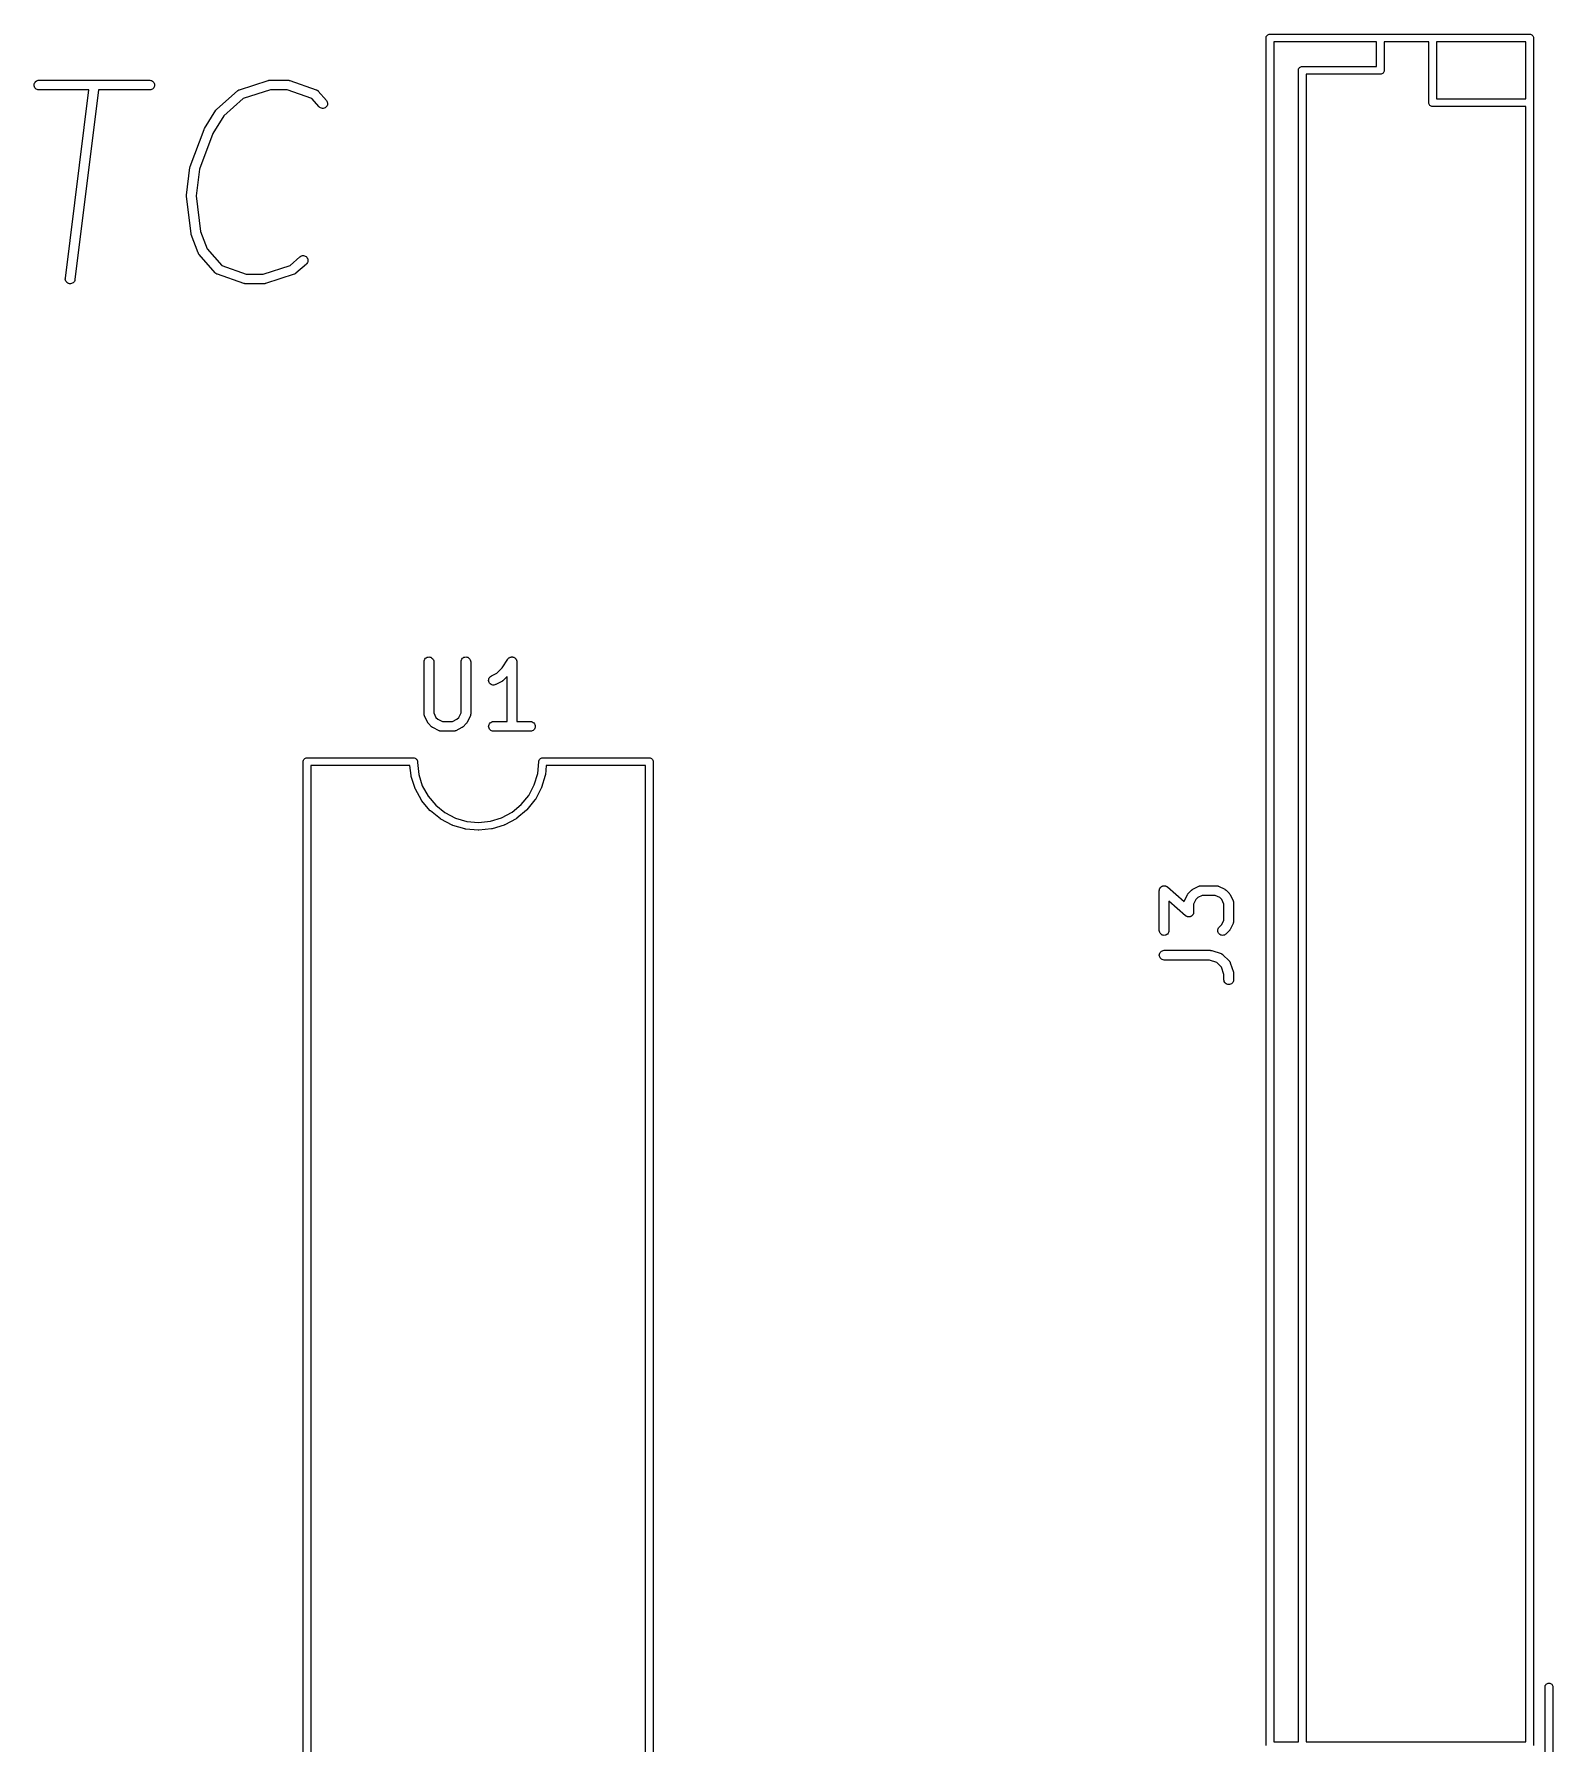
# Model space of a CAD drawing. Extents: x 87.5 to 141.1, y -115.5 to -63.3.
# Drawn here: x 117.59 to 141.1, y -91.34 to -64.88 of the extents above; entities that cross this region are included whole.
import ezdxf

# ---------------------------------------------------------------- set-up
doc = ezdxf.new("R2010")
doc.units = 0
doc.header["$MEASUREMENT"] = 0
doc.layers.add('BLACK', color=7, linetype='CONTINUOUS')

msp = doc.modelspace()

# ---------------------------------------------------------------- linework, layer by layer
at = {"layer": 'BLACK', "linetype": 'CONTINUOUS'}
for p, q in [((136.66, -64.94), (136.661, -64.9282)), ((136.66, -64.9429), (136.66, -64.94)), ((136.66, -91.367), (136.66, -64.9429)), ((136.661, -64.9282), (136.664, -64.9169)), ((136.664, -64.9169), (136.67, -64.9065)), ((136.67, -64.9065), (136.677, -64.8974)), ((136.677, -64.8974), (136.687, -64.8899)), ((136.687, -64.8899), (136.697, -64.8843)), ((136.697, -64.8843), (136.708, -64.8809)), ((136.708, -64.8809), (136.717, -64.88)), ((136.717, -64.88), (136.72, -64.8797)), ((136.72, -64.8797), (136.723, -64.88)), ((136.723, -64.88), (138.427, -64.88)), ((136.78, -65), (136.78, -91.31)), ((138.37, -65), (136.78, -65)), ((138.37, -65.38), (138.37, -65)), ((138.427, -64.88), (138.43, -64.8797)), ((138.43, -64.8797), (138.433, -64.88)), ((138.433, -64.88), (139.237, -64.88)), ((138.49, -65), (138.49, -65.4371)), ((139.18, -65), (138.49, -65)), ((139.18, -65.937), (139.18, -65)), ((139.237, -64.88), (139.24, -64.8797)), ((139.24, -64.8797), (139.243, -64.88)), ((139.243, -64.88), (140.737, -64.88)), ((139.3, -65), (139.3, -65.88)), ((140.68, -65), (139.3, -65)), ((140.68, -65.88), (140.68, -65)), ((140.737, -64.88), (140.74, -64.8797)), ((140.74, -64.8797), (140.752, -64.8809)), ((140.752, -64.8809), (140.763, -64.8843)), ((140.763, -64.8843), (140.773, -64.8899)), ((140.773, -64.8899), (140.783, -64.8974)), ((140.783, -64.8974), (140.79, -64.9065)), ((140.79, -64.9065), (140.796, -64.9169)), ((140.796, -64.9169), (140.799, -64.9282)), ((140.799, -64.9282), (140.8, -64.9363)), ((140.8, -64.9363), (140.8, -64.94)), ((140.8, -64.94), (140.8, -64.9429)), ((140.8, -64.9429), (140.8, -65.9371)), ((117.599, -65.6252), (117.608, -65.6139)), ((117.608, -65.6139), (117.619, -65.6047)), ((117.619, -65.6047), (117.632, -65.5978)), ((117.632, -65.5978), (117.646, -65.5936)), ((117.646, -65.5936), (117.661, -65.5921)), ((117.661, -65.5921), (119.375, -65.5921)), ((119.375, -65.5921), (119.376, -65.5921)), ((119.376, -65.5921), (119.391, -65.5938)), ((119.391, -65.5938), (119.405, -65.5982)), ((119.405, -65.5982), (119.418, -65.6053)), ((119.418, -65.6053), (119.429, -65.6147)), ((119.429, -65.6147), (119.438, -65.6261)), ((120.763, -65.7386), (121.209, -65.5957)), ((121.209, -65.5957), (121.21, -65.5954)), ((121.21, -65.5954), (121.214, -65.5947)), ((121.214, -65.5947), (121.218, -65.5936)), ((121.218, -65.5936), (121.221, -65.5932)), ((121.221, -65.5932), (121.225, -65.5925)), ((121.225, -65.5925), (121.229, -65.5925)), ((121.229, -65.5925), (121.232, -65.5921)), ((121.232, -65.5921), (121.518, -65.5921)), ((121.518, -65.5921), (121.519, -65.5921)), ((121.519, -65.5921), (121.524, -65.5927)), ((121.524, -65.5927), (121.528, -65.5929)), ((121.528, -65.5929), (121.531, -65.5935)), ((121.531, -65.5935), (121.534, -65.5938)), ((121.534, -65.5938), (121.538, -65.5952)), ((121.538, -65.5952), (121.543, -65.5963)), ((121.543, -65.5963), (121.953, -65.7392)), ((137.16, -65.44), (137.161, -65.4282)), ((137.16, -65.443), (137.16, -65.44)), ((137.16, -91.31), (137.16, -65.443)), ((137.161, -65.4282), (137.164, -65.4169)), ((137.164, -65.4169), (137.17, -65.4065)), ((137.17, -65.4065), (137.177, -65.3974)), ((137.177, -65.3974), (137.187, -65.3899)), ((137.187, -65.3899), (137.197, -65.3843)), ((137.197, -65.3843), (137.208, -65.3809)), ((137.208, -65.3809), (137.217, -65.38)), ((137.217, -65.38), (137.22, -65.3797)), ((137.217, -65.38), (137.217, -65.38)), ((137.22, -65.3797), (137.223, -65.38)), ((137.223, -65.38), (138.37, -65.38)), ((138.427, -65.5), (137.28, -65.5)), ((137.28, -65.5), (137.28, -91.31)), ((138.43, -65.5003), (138.427, -65.5)), ((138.433, -65.5), (138.43, -65.5003)), ((138.442, -65.4991), (138.433, -65.5)), ((138.433, -65.5), (138.433, -65.5)), ((138.453, -65.4957), (138.442, -65.4991)), ((138.463, -65.4901), (138.453, -65.4957)), ((138.473, -65.4826), (138.463, -65.4901)), ((138.48, -65.4735), (138.473, -65.4826)), ((138.486, -65.4631), (138.48, -65.4735)), ((138.489, -65.4518), (138.486, -65.4631)), ((138.49, -65.4449), (138.489, -65.4518)), ((138.49, -65.4371), (138.49, -65.44)), ((138.49, -65.44), (138.49, -65.4429)), ((138.49, -65.4429), (138.49, -65.4429)), ((138.49, -65.4429), (138.49, -65.4449)), ((117.586, -65.6666), (117.587, -65.6521)), ((117.587, -65.6812), (117.586, -65.6666)), ((117.587, -65.6521), (117.592, -65.6381)), ((117.591, -65.6952), (117.587, -65.6812)), ((117.598, -65.7082), (117.591, -65.6952)), ((117.592, -65.6381), (117.599, -65.6252)), ((117.607, -65.7196), (117.598, -65.7082)), ((117.618, -65.729), (117.607, -65.7196)), ((117.631, -65.7361), (117.618, -65.729)), ((117.645, -65.7405), (117.631, -65.7361)), ((117.66, -65.7421), (117.645, -65.7405)), ((117.661, -65.7421), (117.66, -65.7421)), ((118.433, -65.7421), (117.661, -65.7421)), ((118.069, -68.6578), (118.433, -65.7421)), ((118.584, -65.7421), (118.217, -68.6764)), ((119.375, -65.7421), (118.584, -65.7421)), ((119.39, -65.7407), (119.375, -65.7421)), ((119.404, -65.7365), (119.39, -65.7407)), ((119.417, -65.7296), (119.404, -65.7365)), ((119.428, -65.7204), (119.417, -65.7296)), ((119.437, -65.7091), (119.428, -65.7204)), ((119.444, -65.6962), (119.437, -65.7091)), ((119.438, -65.6261), (119.445, -65.639)), ((119.449, -65.6822), (119.444, -65.6962)), ((119.445, -65.639), (119.449, -65.6531)), ((119.449, -65.6531), (119.45, -65.6677)), ((119.45, -65.6677), (119.449, -65.6822)), ((120.415, -66.0397), (120.736, -65.7539)), ((120.824, -65.8766), (120.522, -66.1446)), ((120.736, -65.7539), (120.737, -65.7533)), ((120.737, -65.7527), (120.743, -65.7488)), ((120.737, -65.753), (120.737, -65.7527)), ((120.737, -65.7533), (120.737, -65.753)), ((120.743, -65.7488), (120.749, -65.7448)), ((120.749, -65.7446), (120.75, -65.7444)), ((120.749, -65.7448), (120.749, -65.7446)), ((120.75, -65.7444), (120.756, -65.7416)), ((120.756, -65.7416), (120.762, -65.7388)), ((120.762, -65.7388), (120.763, -65.7387)), ((120.763, -65.7387), (120.763, -65.7386)), ((121.244, -65.7421), (120.824, -65.8766)), ((121.505, -65.7421), (121.244, -65.7421)), ((121.885, -65.8743), (121.505, -65.7421)), ((121.997, -66.0022), (121.885, -65.8743)), ((121.953, -65.7392), (121.954, -65.7395)), ((121.954, -65.7395), (121.958, -65.7413)), ((121.958, -65.7413), (121.962, -65.7428)), ((121.962, -65.7428), (121.965, -65.7445)), ((121.965, -65.7445), (121.968, -65.7458)), ((121.968, -65.7458), (121.971, -65.7484)), ((121.971, -65.7484), (121.974, -65.7506)), ((121.974, -65.7506), (121.977, -65.7527)), ((121.977, -65.7527), (121.979, -65.7546)), ((121.979, -65.7546), (121.982, -65.7577)), ((121.982, -65.7577), (121.985, -65.7606)), ((121.985, -65.7606), (122.11, -65.9035)), ((139.3, -65.88), (140.68, -65.88)), ((120.222, -66.3417), (120.401, -66.056)), ((120.522, -66.1446), (120.353, -66.4148)), ((120.401, -66.0551), (120.403, -66.0528)), ((120.401, -66.056), (120.401, -66.0551)), ((120.403, -66.0528), (120.405, -66.0504)), ((120.405, -66.0504), (120.408, -66.0471)), ((120.408, -66.0471), (120.41, -66.0436)), ((120.41, -66.0436), (120.413, -66.0418)), ((120.413, -66.0418), (120.415, -66.0397)), ((122.008, -66.0123), (121.997, -66.0022)), ((122.02, -66.02), (122.008, -66.0123)), ((122.034, -66.0252), (122.02, -66.02)), ((122.048, -66.0277), (122.034, -66.0252)), ((122.063, -66.0273), (122.048, -66.0277)), ((122.077, -66.024), (122.063, -66.0273)), ((122.091, -66.0181), (122.077, -66.024)), ((122.103, -66.0096), (122.091, -66.0181)), ((122.113, -65.999), (122.103, -66.0096)), ((122.11, -65.9035), (122.111, -65.9043)), ((122.111, -65.9043), (122.119, -65.9163)), ((122.121, -65.9867), (122.113, -65.999)), ((122.119, -65.9163), (122.125, -65.9297)), ((122.126, -65.973), (122.121, -65.9867)), ((122.125, -65.9297), (122.128, -65.944)), ((122.128, -65.9586), (122.126, -65.973)), ((122.128, -65.944), (122.128, -65.9586)), ((139.18, -65.94), (139.18, -65.937)), ((139.181, -65.9518), (139.18, -65.94)), ((139.184, -65.9631), (139.181, -65.9518)), ((139.19, -65.9735), (139.184, -65.9631)), ((139.197, -65.9826), (139.19, -65.9735)), ((139.207, -65.9901), (139.197, -65.9826)), ((139.217, -65.9957), (139.207, -65.9901)), ((139.228, -65.9991), (139.217, -65.9957)), ((139.237, -66), (139.228, -65.9991)), ((139.24, -66.0003), (139.237, -66)), ((139.237, -66), (139.237, -66)), ((139.243, -66), (139.24, -66.0003)), ((140.68, -66), (139.243, -66)), ((140.68, -91.31), (140.68, -66)), ((140.8, -65.9371), (140.8, -65.94)), ((140.8, -65.94), (140.8, -65.9429)), ((140.8, -65.9429), (140.8, -91.3671)), ((120.001, -66.9265), (120.216, -66.3551)), ((120.216, -66.3541), (120.219, -66.3479)), ((120.216, -66.3548), (120.216, -66.3541)), ((120.216, -66.3551), (120.216, -66.3548)), ((120.216, -66.3548), (120.216, -66.3548)), ((120.216, -66.3548), (120.216, -66.3548)), ((120.219, -66.3479), (120.222, -66.3417)), ((120.353, -66.4148), (120.145, -66.9709)), ((119.997, -66.9416), (119.998, -66.9407)), ((119.998, -66.9407), (119.999, -66.9345)), ((119.999, -66.9345), (120.001, -66.9283)), ((120.001, -66.9274), (120.001, -66.9265)), ((120.001, -66.9283), (120.001, -66.9274)), ((119.944, -67.3721), (119.997, -66.9436)), ((119.997, -66.9425), (119.997, -66.9416)), ((119.997, -66.9436), (119.997, -66.9425)), ((120.145, -66.9709), (120.094, -67.3814)), ((119.943, -67.3751), (119.944, -67.3736)), ((119.943, -67.3809), (119.943, -67.3751)), ((119.943, -67.3868), (119.943, -67.3809)), ((119.943, -67.3882), (119.943, -67.3868)), ((119.943, -67.3897), (119.943, -67.3882)), ((119.944, -67.3907), (119.943, -67.3897)), ((119.944, -67.3736), (119.944, -67.3721)), ((120.015, -67.9622), (119.944, -67.3907)), ((120.094, -67.3814), (120.163, -67.9348)), ((120.015, -67.9631), (120.015, -67.9622)), ((120.015, -67.964), (120.015, -67.9631)), ((120.017, -67.9702), (120.015, -67.964)), ((120.018, -67.9764), (120.017, -67.9702)), ((120.019, -67.9773), (120.018, -67.9764)), ((120.019, -67.9782), (120.019, -67.9773)), ((120.019, -67.9792), (120.019, -67.9782)), ((120.126, -68.2649), (120.019, -67.9792)), ((120.163, -67.9348), (120.262, -68.1995)), ((120.262, -68.1995), (120.49, -68.46)), ((120.129, -68.27), (120.126, -68.2649)), ((120.131, -68.2751), (120.129, -68.27)), ((120.132, -68.2765), (120.131, -68.2751)), ((120.133, -68.278), (120.132, -68.2765)), ((120.136, -68.2825), (120.133, -68.278)), ((120.139, -68.2872), (120.136, -68.2825)), ((120.14, -68.288), (120.139, -68.2872)), ((120.39, -68.5737), (120.14, -68.288)), ((120.49, -68.46), (120.87, -68.5921)), ((121.131, -68.5921), (121.551, -68.4577)), ((121.551, -68.4577), (121.7, -68.3254)), ((121.8, -68.4375), (121.639, -68.5803)), ((121.7, -68.3254), (121.701, -68.3247)), ((121.701, -68.3247), (121.713, -68.3162)), ((121.713, -68.3162), (121.726, -68.3103)), ((121.726, -68.3103), (121.741, -68.307)), ((121.741, -68.307), (121.755, -68.3066)), ((121.755, -68.3066), (121.77, -68.309)), ((121.77, -68.309), (121.783, -68.3142)), ((121.783, -68.3142), (121.796, -68.322)), ((121.796, -68.322), (121.807, -68.332)), ((121.81, -68.4267), (121.8, -68.4375)), ((121.807, -68.332), (121.815, -68.3439)), ((121.818, -68.4143), (121.81, -68.4267)), ((121.815, -68.3439), (121.821, -68.3572)), ((121.823, -68.4005), (121.818, -68.4143)), ((121.821, -68.3572), (121.824, -68.3715)), ((121.825, -68.3861), (121.823, -68.4005)), ((121.824, -68.3715), (121.825, -68.3861)), ((118.068, -68.6725), (118.069, -68.6578)), ((118.071, -68.6869), (118.068, -68.6725)), ((118.076, -68.7006), (118.071, -68.6869)), ((118.084, -68.713), (118.076, -68.7006)), ((118.094, -68.7236), (118.084, -68.713)), ((118.106, -68.7321), (118.094, -68.7236)), ((118.119, -68.7382), (118.106, -68.7321)), ((118.133, -68.7415), (118.119, -68.7382)), ((118.148, -68.742), (118.133, -68.7415)), ((118.162, -68.7396), (118.148, -68.742)), ((118.176, -68.7345), (118.162, -68.7396)), ((118.188, -68.7268), (118.176, -68.7345)), ((118.199, -68.7169), (118.188, -68.7268)), ((118.208, -68.705), (118.199, -68.7169)), ((118.214, -68.6917), (118.208, -68.705)), ((118.217, -68.6775), (118.214, -68.6917)), ((118.217, -68.6764), (118.217, -68.6775)), ((120.393, -68.5766), (120.39, -68.5737)), ((120.396, -68.5797), (120.393, -68.5766)), ((120.399, -68.5816), (120.396, -68.5797)), ((120.401, -68.5837), (120.399, -68.5816)), ((120.404, -68.5859), (120.401, -68.5837)), ((120.408, -68.5885), (120.404, -68.5859)), ((120.411, -68.5898), (120.408, -68.5885)), ((120.413, -68.5915), (120.411, -68.5898)), ((120.417, -68.5929), (120.413, -68.5915)), ((120.421, -68.5948), (120.417, -68.5929)), ((120.422, -68.5951), (120.421, -68.5948)), ((120.833, -68.738), (120.422, -68.5951)), ((120.837, -68.7391), (120.833, -68.738)), ((120.842, -68.7405), (120.837, -68.7391)), ((120.844, -68.7408), (120.842, -68.7405)), ((120.847, -68.7414), (120.844, -68.7408)), ((120.852, -68.7416), (120.847, -68.7414)), ((120.856, -68.7421), (120.852, -68.7416)), ((120.857, -68.7421), (120.856, -68.7421)), ((121.143, -68.7421), (120.857, -68.7421)), ((120.87, -68.5921), (121.131, -68.5921)), ((121.147, -68.7418), (121.143, -68.7421)), ((121.15, -68.7418), (121.147, -68.7418)), ((121.154, -68.7411), (121.15, -68.7418)), ((121.158, -68.7407), (121.154, -68.7411)), ((121.161, -68.7396), (121.158, -68.7407)), ((121.165, -68.7389), (121.161, -68.7396)), ((121.166, -68.7386), (121.165, -68.7389)), ((121.612, -68.5957), (121.166, -68.7386)), ((121.613, -68.5955), (121.612, -68.5957)), ((121.619, -68.5927), (121.613, -68.5954)), ((121.613, -68.5954), (121.613, -68.5955)), ((121.626, -68.5899), (121.619, -68.5927)), ((121.627, -68.5895), (121.626, -68.5897)), ((121.626, -68.5897), (121.626, -68.5899)), ((121.632, -68.5855), (121.627, -68.5895)), ((121.638, -68.5816), (121.632, -68.5855)), ((121.639, -68.5803), (121.638, -68.581)), ((121.638, -68.581), (121.638, -68.5813)), ((121.638, -68.5813), (121.638, -68.5816)), ((123.623, -74.5913), (123.625, -74.5768)), ((123.623, -74.5924), (123.623, -74.5913)), ((123.623, -75.4019), (123.623, -74.5924)), ((123.625, -74.5768), (123.629, -74.5628)), ((123.629, -74.5628), (123.636, -74.55)), ((123.636, -74.55), (123.646, -74.5388)), ((123.646, -74.5388), (123.657, -74.5296)), ((123.657, -74.5296), (123.67, -74.5228)), ((123.67, -74.5228), (123.684, -74.5187)), ((123.684, -74.5187), (123.699, -74.5174)), ((123.699, -74.5174), (123.713, -74.5189)), ((123.713, -74.5189), (123.727, -74.5232)), ((123.727, -74.5232), (123.74, -74.5302)), ((123.74, -74.5302), (123.751, -74.5395)), ((123.751, -74.5395), (123.761, -74.5509)), ((123.761, -74.5509), (123.767, -74.5638)), ((123.767, -74.5638), (123.772, -74.5778)), ((123.772, -74.5778), (123.773, -74.5924)), ((123.773, -74.5924), (123.773, -75.3842)), ((124.195, -74.5913), (124.196, -74.5768)), ((124.195, -74.5924), (124.195, -74.5913)), ((124.195, -75.3842), (124.195, -74.5924)), ((124.196, -74.5768), (124.201, -74.5628)), ((124.201, -74.5628), (124.208, -74.55)), ((124.208, -74.55), (124.217, -74.5388)), ((124.217, -74.5388), (124.228, -74.5296)), ((124.228, -74.5296), (124.241, -74.5228)), ((124.241, -74.5228), (124.255, -74.5187)), ((124.255, -74.5187), (124.27, -74.5174)), ((124.27, -74.5174), (124.285, -74.5189)), ((124.285, -74.5189), (124.299, -74.5232)), ((124.299, -74.5232), (124.311, -74.5302)), ((124.311, -74.5302), (124.323, -74.5395)), ((124.323, -74.5395), (124.332, -74.5509)), ((124.332, -74.5509), (124.339, -74.5638)), ((124.339, -74.5638), (124.343, -74.5778)), ((124.343, -74.5778), (124.345, -74.5924)), ((124.345, -74.5924), (124.345, -75.4019)), ((124.83, -74.6875), (124.921, -74.5508)), ((124.921, -74.5508), (124.922, -74.55)), ((124.922, -74.5499), (124.927, -74.5443)), ((124.922, -74.55), (124.922, -74.5499)), ((124.922, -74.55), (124.922, -74.55)), ((124.922, -74.55), (124.922, -74.55)), ((124.927, -74.5443), (124.931, -74.5388)), ((124.931, -74.5387), (124.937, -74.534)), ((124.931, -74.5388), (124.931, -74.5387)), ((124.931, -74.5388), (124.931, -74.5388)), ((124.937, -74.534), (124.943, -74.5296)), ((124.943, -74.5296), (124.95, -74.526)), ((124.943, -74.5296), (124.943, -74.5296)), ((124.943, -74.5296), (124.943, -74.5296)), ((124.95, -74.526), (124.956, -74.5228)), ((124.956, -74.5228), (124.963, -74.5207)), ((124.956, -74.5228), (124.956, -74.5228)), ((124.956, -74.5228), (124.956, -74.5228)), ((124.963, -74.5207), (124.97, -74.5187)), ((124.97, -74.5187), (124.977, -74.518)), ((124.97, -74.5187), (124.97, -74.5187)), ((124.97, -74.5187), (124.97, -74.5187)), ((124.977, -74.518), (124.984, -74.5174)), ((124.984, -74.5174), (124.984, -74.5174)), ((124.984, -74.5174), (124.992, -74.5182)), ((124.984, -74.5174), (124.984, -74.5174)), ((124.992, -74.5182), (124.999, -74.5189)), ((124.999, -74.5189), (124.999, -74.5189)), ((124.999, -74.5189), (124.999, -74.5189)), ((124.999, -74.5189), (125.006, -74.5212)), ((125.006, -74.5212), (125.013, -74.5232)), ((125.013, -74.5232), (125.013, -74.5233)), ((125.013, -74.5233), (125.013, -74.5233)), ((125.013, -74.5233), (125.02, -74.5268)), ((125.02, -74.5268), (125.026, -74.5302)), ((125.026, -74.5302), (125.026, -74.5302)), ((125.026, -74.5302), (125.026, -74.5303)), ((125.026, -74.5303), (125.031, -74.5349)), ((125.031, -74.5349), (125.037, -74.5395)), ((125.037, -74.5395), (125.037, -74.5396)), ((125.037, -74.5396), (125.037, -74.5396)), ((125.037, -74.5396), (125.042, -74.5456)), ((125.042, -74.5456), (125.046, -74.5509)), ((125.046, -74.5509), (125.046, -74.5509)), ((125.046, -74.5509), (125.046, -74.551)), ((125.046, -74.551), (125.05, -74.5579)), ((125.05, -74.5579), (125.053, -74.5638)), ((125.053, -74.5638), (125.053, -74.5639)), ((125.053, -74.5639), (125.053, -74.5639)), ((125.053, -74.5639), (125.055, -74.5711)), ((125.055, -74.5711), (125.057, -74.5778)), ((125.057, -74.5778), (125.057, -74.5779)), ((125.057, -74.5779), (125.057, -74.5779)), ((125.057, -74.5779), (125.058, -74.5853)), ((125.058, -74.5853), (125.059, -74.5924)), ((125.059, -74.5924), (125.059, -75.5174)), ((124.623, -74.883), (124.624, -74.8684)), ((124.624, -74.8684), (124.627, -74.8541)), ((124.627, -74.8541), (124.633, -74.8408)), ((124.633, -74.8408), (124.642, -74.8289)), ((124.642, -74.8289), (124.652, -74.8188)), ((124.652, -74.8188), (124.665, -74.811)), ((124.665, -74.811), (124.749, -74.7688)), ((124.749, -74.7688), (124.83, -74.6875)), ((124.909, -74.8211), (124.846, -74.8835)), ((124.909, -75.5174), (124.909, -74.8211)), ((124.626, -74.8975), (124.623, -74.883)), ((124.631, -74.9112), (124.626, -74.8975)), ((124.638, -74.9236), (124.631, -74.9112)), ((124.648, -74.9343), (124.638, -74.9236)), ((124.66, -74.9429), (124.648, -74.9343)), ((124.674, -74.949), (124.66, -74.9429)), ((124.688, -74.9524), (124.674, -74.949)), ((124.702, -74.953), (124.688, -74.9524)), ((124.717, -74.9507), (124.702, -74.953)), ((124.731, -74.9456), (124.717, -74.9507)), ((124.732, -74.9452), (124.731, -74.9456)), ((124.827, -74.8976), (124.732, -74.9452)), ((124.83, -74.8953), (124.827, -74.8976)), ((124.834, -74.8934), (124.83, -74.8953)), ((124.837, -74.8914), (124.834, -74.8934)), ((124.839, -74.8898), (124.837, -74.8914)), ((124.842, -74.8869), (124.839, -74.8898)), ((124.846, -74.8842), (124.842, -74.8869)), ((124.846, -74.8835), (124.846, -74.8842)), ((123.623, -75.4041), (123.623, -75.4019)), ((123.623, -75.4063), (123.623, -75.4041)), ((123.624, -75.4114), (123.623, -75.4063)), ((123.773, -75.3842), (123.807, -75.4527)), ((124.16, -75.4527), (124.195, -75.3842)), ((124.344, -75.4074), (124.343, -75.4124)), ((124.345, -75.403), (124.344, -75.4051)), ((124.344, -75.4051), (124.344, -75.4074)), ((124.345, -75.4019), (124.345, -75.403)), ((123.625, -75.4165), (123.624, -75.4114)), ((123.625, -75.4186), (123.625, -75.4165)), ((123.626, -75.4208), (123.625, -75.4186)), ((123.627, -75.4256), (123.626, -75.4208)), ((123.629, -75.4305), (123.627, -75.4256)), ((123.63, -75.4324), (123.629, -75.4305)), ((123.631, -75.4345), (123.63, -75.4324)), ((123.631, -75.4354), (123.631, -75.4345)), ((123.679, -75.5307), (123.631, -75.4354)), ((123.681, -75.5343), (123.679, -75.5307)), ((123.683, -75.538), (123.681, -75.5343)), ((123.685, -75.5404), (123.683, -75.538)), ((123.686, -75.5431), (123.685, -75.5404)), ((123.689, -75.5461), (123.686, -75.5431)), ((123.692, -75.5494), (123.689, -75.5461)), ((123.693, -75.5502), (123.692, -75.5494)), ((123.74, -75.5978), (123.693, -75.5502)), ((123.744, -75.6005), (123.74, -75.5978)), ((123.747, -75.6034), (123.744, -75.6005)), ((123.749, -75.6051), (123.747, -75.6034)), ((123.752, -75.6071), (123.749, -75.6051)), ((123.755, -75.6091), (123.752, -75.6071)), ((123.759, -75.6114), (123.755, -75.6091)), ((123.76, -75.6118), (123.759, -75.6114)), ((123.855, -75.6595), (123.76, -75.6118)), ((123.807, -75.4527), (123.838, -75.4831)), ((123.838, -75.4831), (123.906, -75.5174)), ((123.857, -75.6603), (123.855, -75.6595)), ((123.859, -75.6613), (123.857, -75.6603)), ((123.864, -75.6629), (123.859, -75.6613)), ((123.869, -75.6647), (123.864, -75.6629)), ((123.871, -75.6651), (123.869, -75.6647)), ((123.873, -75.6657), (123.871, -75.6651)), ((123.878, -75.6663), (123.873, -75.6657)), ((123.883, -75.6672), (123.878, -75.6663)), ((123.885, -75.6671), (123.883, -75.6672)), ((123.888, -75.6674), (123.885, -75.6671)), ((123.889, -75.6674), (123.888, -75.6674)), ((124.079, -75.6674), (123.889, -75.6674)), ((123.906, -75.5174), (124.061, -75.5174)), ((124.061, -75.5174), (124.13, -75.4831)), ((124.081, -75.6672), (124.079, -75.6674)), ((124.083, -75.6673), (124.081, -75.6672)), ((124.089, -75.6665), (124.083, -75.6673)), ((124.094, -75.666), (124.089, -75.6665)), ((124.096, -75.6653), (124.094, -75.666)), ((124.098, -75.665), (124.096, -75.6653)), ((124.103, -75.6632), (124.098, -75.665)), ((124.108, -75.6617), (124.103, -75.6632)), ((124.11, -75.6607), (124.108, -75.6617)), ((124.112, -75.6599), (124.11, -75.6607)), ((124.113, -75.6595), (124.112, -75.6599)), ((124.208, -75.6118), (124.113, -75.6595)), ((124.13, -75.4831), (124.16, -75.4527)), ((124.211, -75.6096), (124.208, -75.6118)), ((124.215, -75.6077), (124.211, -75.6096)), ((124.218, -75.6057), (124.215, -75.6077)), ((124.22, -75.6041), (124.218, -75.6057)), ((124.223, -75.6012), (124.22, -75.6041)), ((124.227, -75.5985), (124.223, -75.6012)), ((124.275, -75.5502), (124.227, -75.5978)), ((124.227, -75.5978), (124.227, -75.5985)), ((124.278, -75.5469), (124.275, -75.5502)), ((124.281, -75.5439), (124.278, -75.5469)), ((124.282, -75.5413), (124.281, -75.5439)), ((124.284, -75.5389), (124.282, -75.5413)), ((124.286, -75.5352), (124.284, -75.5389)), ((124.289, -75.5316), (124.286, -75.5352)), ((124.337, -75.4354), (124.289, -75.5307)), ((124.289, -75.5307), (124.289, -75.5316)), ((124.338, -75.4314), (124.337, -75.4334)), ((124.337, -75.4334), (124.337, -75.4354)), ((124.34, -75.4266), (124.338, -75.4314)), ((124.342, -75.4218), (124.34, -75.4266)), ((124.343, -75.4175), (124.342, -75.4196)), ((124.342, -75.4196), (124.342, -75.4218)), ((124.343, -75.4124), (124.343, -75.4175)), ((124.623, -75.5919), (124.625, -75.5773)), ((124.624, -75.6064), (124.623, -75.5919)), ((124.629, -75.6205), (124.624, -75.6064)), ((124.625, -75.5773), (124.629, -75.5633)), ((124.629, -75.5633), (124.636, -75.5504)), ((124.635, -75.6334), (124.629, -75.6205)), ((124.645, -75.6449), (124.635, -75.6334)), ((124.636, -75.5504), (124.645, -75.5392)), ((124.645, -75.5392), (124.657, -75.5299)), ((124.656, -75.6543), (124.645, -75.6449)), ((124.669, -75.6613), (124.656, -75.6543)), ((124.657, -75.5299), (124.67, -75.523)), ((124.683, -75.6657), (124.669, -75.6613)), ((124.67, -75.523), (124.684, -75.5188)), ((124.697, -75.6674), (124.683, -75.6657)), ((124.684, -75.5188), (124.698, -75.5174)), ((124.698, -75.6674), (124.697, -75.6674)), ((124.698, -75.5174), (124.909, -75.5174)), ((125.27, -75.6674), (124.698, -75.6674)), ((125.059, -75.5174), (125.27, -75.5174)), ((125.27, -75.5174), (125.271, -75.5174)), ((125.284, -75.666), (125.27, -75.6674)), ((125.271, -75.5174), (125.285, -75.519)), ((125.298, -75.6617), (125.284, -75.666)), ((125.285, -75.519), (125.299, -75.5234)), ((125.311, -75.6548), (125.298, -75.6617)), ((125.299, -75.5234), (125.312, -75.5305)), ((125.322, -75.6456), (125.311, -75.6548)), ((125.312, -75.5305), (125.323, -75.5399)), ((125.332, -75.6343), (125.322, -75.6456)), ((125.323, -75.5399), (125.332, -75.5513)), ((125.332, -75.5513), (125.339, -75.5643)), ((125.339, -75.6214), (125.332, -75.6343)), ((125.339, -75.5643), (125.343, -75.5783)), ((125.343, -75.6075), (125.339, -75.6214)), ((125.343, -75.5783), (125.345, -75.5929)), ((125.345, -75.5929), (125.343, -75.6075)), ((121.75, -76.14), (121.751, -76.1282)), ((121.75, -76.1429), (121.75, -76.14)), ((121.75, -111.817), (121.75, -76.1429)), ((121.751, -76.1282), (121.754, -76.1169)), ((121.754, -76.1169), (121.76, -76.1065)), ((121.76, -76.1065), (121.767, -76.0974)), ((121.767, -76.0974), (121.777, -76.0899)), ((121.777, -76.0899), (121.787, -76.0843)), ((121.787, -76.0843), (121.798, -76.0809)), ((121.798, -76.0809), (121.807, -76.08)), ((121.807, -76.08), (121.81, -76.0797)), ((121.81, -76.0797), (121.813, -76.08)), ((121.813, -76.08), (123.463, -76.08)), ((121.87, -76.2), (121.87, -111.76)), ((123.405, -76.2), (121.87, -76.2)), ((123.422, -76.3546), (123.405, -76.2)), ((123.463, -76.08), (123.472, -76.0809)), ((123.472, -76.0809), (123.483, -76.0843)), ((123.483, -76.0843), (123.493, -76.0899)), ((123.493, -76.0899), (123.503, -76.0974)), ((123.503, -76.0974), (123.51, -76.1065)), ((123.51, -76.1065), (123.516, -76.1169)), ((123.516, -76.1169), (123.519, -76.1282)), ((123.519, -76.1282), (123.52, -76.14)), ((123.52, -76.14), (123.52, -76.1427)), ((123.52, -76.1427), (123.52, -76.1504)), ((123.52, -76.1504), (123.541, -76.3354)), ((125.382, -76.3225), (125.4, -76.14)), ((125.4, -76.14), (125.401, -76.1282)), ((125.4, -76.14), (125.4, -76.14)), ((125.401, -76.1282), (125.404, -76.1169)), ((125.404, -76.1169), (125.41, -76.1065)), ((125.41, -76.1065), (125.417, -76.0974)), ((125.417, -76.0974), (125.427, -76.0899)), ((125.427, -76.0899), (125.437, -76.0843)), ((125.437, -76.0843), (125.448, -76.0809)), ((125.448, -76.0809), (125.457, -76.08)), ((125.457, -76.08), (127.107, -76.08)), ((125.514, -76.2), (125.501, -76.3401)), ((127.05, -76.2), (125.514, -76.2)), ((127.05, -111.76), (127.05, -76.2)), ((127.107, -76.08), (127.11, -76.0797)), ((127.11, -76.0797), (127.113, -76.08)), ((127.113, -76.08), (127.122, -76.0809)), ((127.122, -76.0809), (127.133, -76.0843)), ((127.133, -76.0843), (127.143, -76.0899)), ((127.143, -76.0899), (127.153, -76.0974)), ((127.153, -76.0974), (127.16, -76.1065)), ((127.16, -76.1065), (127.166, -76.1169)), ((127.166, -76.1169), (127.169, -76.1282)), ((127.169, -76.1282), (127.17, -76.1358)), ((127.17, -76.1358), (127.17, -76.14)), ((127.17, -76.14), (127.17, -76.1429)), ((127.17, -76.1429), (127.17, -111.817)), ((123.423, -76.3599), (123.422, -76.3546)), ((123.424, -76.3653), (123.423, -76.3599)), ((123.425, -76.3661), (123.424, -76.3653)), ((123.484, -76.5521), (123.425, -76.3661)), ((123.541, -76.3354), (123.596, -76.5102)), ((125.329, -76.4981), (125.382, -76.3225)), ((125.498, -76.3516), (125.442, -76.5384)), ((125.499, -76.3463), (125.498, -76.3516)), ((125.501, -76.3409), (125.499, -76.3463)), ((125.501, -76.3401), (125.501, -76.3409)), ((123.486, -76.5571), (123.484, -76.5521)), ((123.488, -76.5621), (123.486, -76.5571)), ((123.488, -76.5628), (123.488, -76.5621)), ((123.582, -76.7339), (123.488, -76.5628)), ((123.596, -76.5102), (123.685, -76.6709)), ((123.685, -76.6709), (123.803, -76.8114)), ((125.127, -76.8022), (125.243, -76.66)), ((125.243, -76.66), (125.329, -76.4981)), ((125.342, -76.7268), (125.339, -76.7313)), ((125.345, -76.7223), (125.342, -76.7268)), ((125.346, -76.7216), (125.345, -76.7223)), ((125.438, -76.5492), (125.346, -76.7216)), ((125.44, -76.5442), (125.438, -76.5492)), ((125.442, -76.5392), (125.44, -76.5442)), ((125.442, -76.5384), (125.442, -76.5392)), ((123.585, -76.7383), (123.582, -76.7339)), ((123.588, -76.7429), (123.585, -76.7383)), ((123.589, -76.7435), (123.588, -76.7429)), ((123.714, -76.893), (123.589, -76.7435)), ((123.718, -76.8968), (123.714, -76.893)), ((123.722, -76.9007), (123.718, -76.8968)), ((123.723, -76.9012), (123.722, -76.9007)), ((123.875, -77.0235), (123.723, -76.9012)), ((123.803, -76.8114), (123.945, -76.9263)), ((123.945, -76.9263), (124.108, -77.0113)), ((124.824, -77.0063), (124.985, -76.9191)), ((124.985, -76.9191), (125.127, -76.8022)), ((125.208, -76.8909), (125.057, -77.0153)), ((125.212, -76.887), (125.208, -76.8909)), ((125.216, -76.8832), (125.212, -76.887)), ((125.339, -76.7313), (125.216, -76.8826)), ((125.216, -76.8826), (125.216, -76.8832)), ((123.879, -77.0265), (123.875, -77.0235)), ((123.884, -77.0295), (123.879, -77.0265)), ((123.885, -77.0299), (123.884, -77.0295)), ((124.058, -77.1204), (123.885, -77.0299)), ((124.063, -77.1224), (124.058, -77.1204)), ((124.068, -77.1245), (124.063, -77.1224)), ((124.068, -77.1247), (124.068, -77.1245)), ((124.256, -77.1798), (124.068, -77.1247)), ((124.108, -77.0113), (124.284, -77.0631)), ((124.261, -77.1809), (124.256, -77.1798)), ((124.266, -77.182), (124.261, -77.1809)), ((124.267, -77.182), (124.266, -77.182)), ((124.462, -77.1997), (124.267, -77.182)), ((124.284, -77.0631), (124.467, -77.0797)), ((124.467, -77.1997), (124.462, -77.1997)), ((124.467, -77.0797), (124.649, -77.0605)), ((124.472, -77.1997), (124.467, -77.1997)), ((124.473, -77.1996), (124.472, -77.1997)), ((124.667, -77.1792), (124.473, -77.1996)), ((124.649, -77.0605), (124.824, -77.0063)), ((124.673, -77.1782), (124.667, -77.1792)), ((124.678, -77.1771), (124.673, -77.1782)), ((124.679, -77.1769), (124.678, -77.1771)), ((124.865, -77.1192), (124.679, -77.1769)), ((124.87, -77.1171), (124.865, -77.1192)), ((124.875, -77.115), (124.87, -77.1171)), ((124.876, -77.1146), (124.875, -77.115)), ((125.048, -77.0218), (124.876, -77.1146)), ((125.052, -77.0188), (125.048, -77.0218)), ((125.057, -77.0158), (125.052, -77.0188)), ((125.057, -77.0153), (125.057, -77.0158)), ((135.007, -78.1323), (135.008, -78.1276)), ((135.007, -78.1333), (135.007, -78.1323)), ((135.007, -78.7524), (135.007, -78.1333)), ((135.008, -78.1229), (135.009, -78.1204)), ((135.008, -78.1276), (135.008, -78.1229)), ((135.009, -78.1177), (135.01, -78.1133)), ((135.009, -78.1204), (135.009, -78.1177)), ((135.01, -78.1133), (135.012, -78.1087)), ((135.012, -78.1087), (135.013, -78.1063)), ((135.013, -78.1038), (135.016, -78.0997)), ((135.013, -78.1063), (135.013, -78.1038)), ((135.016, -78.0997), (135.018, -78.0954)), ((135.018, -78.0954), (135.019, -78.0933)), ((135.019, -78.0933), (135.02, -78.091)), ((135.02, -78.091), (135.024, -78.0874)), ((135.024, -78.0874), (135.026, -78.0836)), ((135.026, -78.0836), (135.028, -78.0818)), ((135.028, -78.0818), (135.03, -78.0797)), ((135.03, -78.0797), (135.034, -78.0768)), ((135.034, -78.0768), (135.037, -78.0736)), ((135.037, -78.0736), (135.039, -78.0722)), ((135.039, -78.0722), (135.041, -78.0706)), ((135.041, -78.0706), (135.045, -78.0684)), ((135.045, -78.0684), (135.049, -78.0659)), ((135.049, -78.0659), (135.052, -78.065)), ((135.052, -78.065), (135.054, -78.0638)), ((135.054, -78.0638), (135.059, -78.0625)), ((135.059, -78.0625), (135.063, -78.0608)), ((135.063, -78.0608), (135.066, -78.0604)), ((135.066, -78.0604), (135.068, -78.0597)), ((135.068, -78.0597), (135.073, -78.0592)), ((135.073, -78.0592), (135.078, -78.0585)), ((135.078, -78.0585), (135.08, -78.0586)), ((135.08, -78.0586), (135.083, -78.0583)), ((135.083, -78.0583), (135.088, -78.0588)), ((135.088, -78.0588), (135.092, -78.059)), ((135.092, -78.059), (135.095, -78.0596)), ((135.095, -78.0596), (135.097, -78.0599)), ((135.097, -78.0599), (135.102, -78.0613)), ((135.102, -78.0613), (135.107, -78.0623)), ((135.107, -78.0623), (135.109, -78.0634)), ((135.109, -78.0634), (135.111, -78.0642)), ((135.111, -78.0642), (135.116, -78.0664)), ((135.116, -78.0664), (135.12, -78.0684)), ((135.12, -78.0684), (135.122, -78.0699)), ((135.122, -78.0699), (135.124, -78.0712)), ((135.124, -78.0712), (135.128, -78.0742)), ((135.128, -78.0742), (135.132, -78.0769)), ((135.132, -78.0769), (135.391, -78.3038)), ((135.414, -78.5231), (135.157, -78.2986)), ((135.157, -78.2986), (135.157, -78.7524)), ((135.391, -78.3038), (135.393, -78.2991)), ((135.393, -78.2991), (135.394, -78.2943)), ((135.394, -78.2943), (135.395, -78.2923)), ((135.395, -78.2923), (135.396, -78.2903)), ((135.396, -78.2903), (135.444, -78.195)), ((135.444, -78.1941), (135.447, -78.1906)), ((135.444, -78.195), (135.444, -78.1941)), ((135.447, -78.1906), (135.449, -78.1868)), ((135.449, -78.1868), (135.451, -78.1844)), ((135.451, -78.1844), (135.452, -78.1818)), ((135.452, -78.1818), (135.455, -78.1788)), ((135.455, -78.1788), (135.458, -78.1755)), ((135.458, -78.1755), (135.506, -78.1279)), ((135.506, -78.1272), (135.51, -78.1246)), ((135.506, -78.1279), (135.506, -78.1272)), ((135.51, -78.1246), (135.513, -78.1217)), ((135.513, -78.1217), (135.515, -78.12)), ((135.515, -78.12), (135.518, -78.1181)), ((135.518, -78.1181), (135.521, -78.1161)), ((135.521, -78.1161), (135.525, -78.1139)), ((135.525, -78.1139), (135.62, -78.0663)), ((135.573, -78.273), (135.538, -78.3415)), ((135.603, -78.2426), (135.573, -78.273)), ((135.672, -78.2083), (135.603, -78.2426)), ((135.62, -78.0663), (135.621, -78.0658)), ((135.621, -78.0658), (135.623, -78.065)), ((135.623, -78.065), (135.625, -78.064)), ((135.625, -78.064), (135.63, -78.0625)), ((135.63, -78.0625), (135.635, -78.0607)), ((135.635, -78.0607), (135.637, -78.0604)), ((135.637, -78.0604), (135.639, -78.0598)), ((135.639, -78.0598), (135.644, -78.0593)), ((135.644, -78.0593), (135.649, -78.0585)), ((135.649, -78.0585), (135.652, -78.0585)), ((135.652, -78.0585), (135.654, -78.0583)), ((135.654, -78.0583), (135.892, -78.0583)), ((135.874, -78.2083), (135.672, -78.2083)), ((135.943, -78.2426), (135.874, -78.2083)), ((135.892, -78.0583), (135.893, -78.0583)), ((135.893, -78.0583), (135.895, -78.0586)), ((135.895, -78.0586), (135.897, -78.0585)), ((135.897, -78.0585), (135.902, -78.0594)), ((135.902, -78.0594), (135.907, -78.06)), ((135.907, -78.06), (135.91, -78.0606)), ((135.91, -78.0606), (135.912, -78.061)), ((135.912, -78.061), (135.917, -78.0628)), ((135.917, -78.0628), (135.921, -78.0644)), ((135.921, -78.0644), (135.923, -78.0655)), ((135.923, -78.0655), (135.925, -78.0663)), ((135.925, -78.0663), (136.021, -78.1139)), ((135.973, -78.273), (135.943, -78.2426)), ((136.007, -78.3415), (135.973, -78.273)), ((136.021, -78.1139), (136.022, -78.1143)), ((136.022, -78.1143), (136.025, -78.1166)), ((136.025, -78.1166), (136.029, -78.1186)), ((136.029, -78.1186), (136.031, -78.1206)), ((136.031, -78.1206), (136.034, -78.1223)), ((136.034, -78.1223), (136.037, -78.1252)), ((136.037, -78.1252), (136.04, -78.1279)), ((136.04, -78.1279), (136.088, -78.1755)), ((136.088, -78.1755), (136.089, -78.1763)), ((136.089, -78.1763), (136.091, -78.1796)), ((136.091, -78.1796), (136.094, -78.1826)), ((136.094, -78.1826), (136.096, -78.1853)), ((136.096, -78.1853), (136.098, -78.1877)), ((136.098, -78.1877), (136.1, -78.1915)), ((136.1, -78.1915), (136.102, -78.195)), ((136.102, -78.195), (136.149, -78.2903)), ((136.149, -78.2903), (136.15, -78.2912)), ((136.15, -78.2912), (136.151, -78.2933)), ((136.151, -78.2933), (136.152, -78.2952)), ((136.152, -78.2952), (136.153, -78.3001)), ((136.153, -78.3001), (136.155, -78.3049)), ((136.155, -78.3049), (136.155, -78.3071)), ((136.155, -78.3071), (136.156, -78.3092)), ((136.156, -78.3092), (136.156, -78.3143)), ((136.156, -78.3143), (136.157, -78.3194)), ((135.418, -78.5259), (135.414, -78.5231)), ((135.421, -78.5288), (135.418, -78.5259)), ((135.424, -78.5301), (135.421, -78.5288)), ((135.426, -78.5316), (135.424, -78.5301)), ((135.43, -78.5336), (135.426, -78.5316)), ((135.434, -78.5358), (135.43, -78.5336)), ((135.437, -78.5366), (135.434, -78.5358)), ((135.439, -78.5377), (135.437, -78.5366)), ((135.444, -78.5387), (135.439, -78.5377)), ((135.448, -78.5401), (135.444, -78.5387)), ((135.451, -78.5404), (135.448, -78.5401)), ((135.453, -78.541), (135.451, -78.5404)), ((135.458, -78.5412), (135.453, -78.541)), ((135.463, -78.5417), (135.458, -78.5412)), ((135.465, -78.5414), (135.463, -78.5417)), ((135.468, -78.5415), (135.465, -78.5414)), ((135.473, -78.5408), (135.468, -78.5415)), ((135.477, -78.5403), (135.473, -78.5408)), ((135.48, -78.5396), (135.477, -78.5403)), ((135.483, -78.5392), (135.48, -78.5396)), ((135.487, -78.5375), (135.483, -78.5392)), ((135.491, -78.5362), (135.487, -78.5375)), ((135.494, -78.535), (135.491, -78.5362)), ((135.496, -78.5341), (135.494, -78.535)), ((135.5, -78.5316), (135.496, -78.5341)), ((135.504, -78.5294), (135.5, -78.5316)), ((135.506, -78.5278), (135.504, -78.5294)), ((135.509, -78.5264), (135.506, -78.5278)), ((135.512, -78.5232), (135.509, -78.5264)), ((135.516, -78.5203), (135.512, -78.5232)), ((135.517, -78.5182), (135.516, -78.5203)), ((135.519, -78.5164), (135.517, -78.5182)), ((135.522, -78.5126), (135.519, -78.5164)), ((135.525, -78.509), (135.522, -78.5126)), ((135.526, -78.5067), (135.525, -78.509)), ((135.528, -78.5046), (135.526, -78.5067)), ((135.53, -78.5003), (135.528, -78.5046)), ((135.532, -78.4962), (135.53, -78.5003)), ((135.533, -78.4937), (135.532, -78.4962)), ((135.534, -78.4913), (135.533, -78.4937)), ((135.535, -78.4867), (135.534, -78.4913)), ((135.537, -78.4823), (135.535, -78.4867)), ((135.538, -78.4771), (135.537, -78.4796)), ((135.537, -78.4796), (135.537, -78.4823)), ((135.538, -78.3415), (135.538, -78.4667)), ((135.538, -78.4667), (135.538, -78.4677)), ((135.538, -78.4677), (135.538, -78.4724)), ((135.538, -78.4724), (135.538, -78.4771)), ((136.007, -78.5918), (136.007, -78.3415)), ((136.157, -78.3194), (136.157, -78.3216)), ((136.157, -78.3216), (136.157, -78.3238)), ((136.157, -78.3238), (136.157, -78.6095)), ((135.009, -78.7669), (135.007, -78.7524)), ((135.013, -78.781), (135.009, -78.7669)), ((135.02, -78.7939), (135.013, -78.781)), ((135.029, -78.8052), (135.02, -78.7939)), ((135.04, -78.8146), (135.029, -78.8052)), ((135.053, -78.8215), (135.04, -78.8146)), ((135.067, -78.8258), (135.053, -78.8215)), ((135.082, -78.8274), (135.067, -78.8258)), ((135.096, -78.8261), (135.082, -78.8274)), ((135.11, -78.8219), (135.096, -78.8261)), ((135.123, -78.8151), (135.11, -78.8219)), ((135.135, -78.806), (135.123, -78.8151)), ((135.144, -78.7948), (135.135, -78.806)), ((135.151, -78.7819), (135.144, -78.7948)), ((135.156, -78.768), (135.151, -78.7819)), ((135.157, -78.7534), (135.156, -78.768)), ((135.157, -78.7524), (135.157, -78.7534)), ((135.912, -78.7521), (135.914, -78.7376)), ((135.914, -78.7667), (135.912, -78.7521)), ((135.914, -78.7376), (135.918, -78.7236)), ((135.918, -78.7807), (135.914, -78.7667)), ((135.918, -78.7236), (135.925, -78.7107)), ((135.925, -78.7937), (135.918, -78.7807)), ((135.925, -78.7107), (135.934, -78.6993)), ((135.934, -78.805), (135.925, -78.7937)), ((135.934, -78.6993), (135.973, -78.6603)), ((135.945, -78.8144), (135.934, -78.805)), ((135.958, -78.8214), (135.945, -78.8144)), ((135.972, -78.8258), (135.958, -78.8214)), ((135.986, -78.8274), (135.972, -78.8258)), ((135.973, -78.6603), (136.007, -78.5918)), ((136.001, -78.8261), (135.986, -78.8274)), ((136.015, -78.822), (136.001, -78.8261)), ((136.028, -78.8153), (136.015, -78.822)), ((136.039, -78.8061), (136.028, -78.8153)), ((136.04, -78.8054), (136.039, -78.8061)), ((136.088, -78.7578), (136.04, -78.8054)), ((136.09, -78.7545), (136.088, -78.7578)), ((136.093, -78.7515), (136.09, -78.7545)), ((136.095, -78.7489), (136.093, -78.7515)), ((136.097, -78.7465), (136.095, -78.7489)), ((136.099, -78.7428), (136.097, -78.7465)), ((136.101, -78.7392), (136.099, -78.7428)), ((136.102, -78.7383), (136.101, -78.7392)), ((136.149, -78.6431), (136.102, -78.7383)), ((136.15, -78.641), (136.149, -78.6431)), ((136.151, -78.6391), (136.15, -78.641)), ((136.153, -78.6342), (136.151, -78.6391)), ((136.155, -78.6294), (136.153, -78.6342)), ((136.156, -78.6251), (136.155, -78.6272)), ((136.155, -78.6272), (136.155, -78.6294)), ((136.157, -78.615), (136.156, -78.62)), ((136.156, -78.62), (136.156, -78.6251)), ((136.157, -78.6095), (136.157, -78.6106)), ((136.157, -78.6106), (136.157, -78.6128)), ((136.157, -78.6128), (136.157, -78.615)), ((135.009, -79.1183), (135.013, -79.1043)), ((135.013, -79.1043), (135.02, -79.0914)), ((135.02, -79.0914), (135.03, -79.0801)), ((135.03, -79.0801), (135.041, -79.0709)), ((135.041, -79.0709), (135.054, -79.064)), ((135.054, -79.064), (135.068, -79.0598)), ((135.068, -79.0598), (135.082, -79.0583)), ((135.082, -79.0583), (135.797, -79.0583)), ((135.797, -79.0583), (135.798, -79.0583)), ((135.798, -79.0583), (135.802, -79.0588)), ((135.802, -79.0588), (135.806, -79.0589)), ((135.806, -79.0589), (135.809, -79.0596)), ((135.809, -79.0596), (135.812, -79.06)), ((135.812, -79.06), (135.816, -79.0612)), ((135.816, -79.0612), (135.82, -79.0622)), ((135.82, -79.0622), (135.963, -79.1098)), ((135.963, -79.1098), (135.964, -79.1101)), ((135.964, -79.1101), (135.966, -79.1111)), ((135.966, -79.1111), (135.968, -79.1117)), ((135.968, -79.1117), (135.973, -79.1141)), ((135.007, -79.1328), (135.009, -79.1183)), ((135.009, -79.1474), (135.007, -79.1328)), ((135.013, -79.1614), (135.009, -79.1474)), ((135.02, -79.1744), (135.013, -79.1614)), ((135.029, -79.1858), (135.02, -79.1744)), ((135.04, -79.1952), (135.029, -79.1858)), ((135.053, -79.2023), (135.04, -79.1952)), ((135.067, -79.2067), (135.053, -79.2023)), ((135.081, -79.2083), (135.067, -79.2067)), ((135.082, -79.2083), (135.081, -79.2083)), ((135.784, -79.2083), (135.082, -79.2083)), ((135.899, -79.2465), (135.784, -79.2083)), ((135.969, -79.3167), (135.899, -79.2465)), ((136.007, -79.4312), (135.969, -79.3167)), ((135.973, -79.1141), (135.978, -79.1163)), ((135.978, -79.1163), (135.979, -79.1176)), ((135.979, -79.1176), (135.981, -79.1186)), ((135.981, -79.1186), (135.985, -79.1219)), ((135.985, -79.1219), (135.989, -79.1249)), ((135.989, -79.1249), (135.991, -79.1265)), ((135.991, -79.1265), (135.993, -79.1279)), ((135.993, -79.1279), (136.088, -79.2232)), ((136.088, -79.2232), (136.089, -79.2239)), ((136.089, -79.2239), (136.09, -79.2256)), ((136.09, -79.2256), (136.092, -79.2271)), ((136.092, -79.2271), (136.094, -79.2313)), ((136.094, -79.2313), (136.098, -79.2353)), ((136.098, -79.2353), (136.099, -79.2373)), ((136.099, -79.2373), (136.1, -79.2391)), ((136.1, -79.2391), (136.102, -79.2438)), ((136.102, -79.2438), (136.104, -79.2483)), ((136.104, -79.2483), (136.105, -79.2505)), ((136.105, -79.2505), (136.106, -79.2525)), ((136.106, -79.2525), (136.154, -79.3953)), ((136.007, -79.5143), (136.007, -79.4312)), ((136.009, -79.5289), (136.007, -79.5143)), ((136.013, -79.5429), (136.009, -79.5289)), ((136.02, -79.5558), (136.013, -79.5429)), ((136.029, -79.5671), (136.02, -79.5558)), ((136.04, -79.5765), (136.029, -79.5671)), ((136.053, -79.5834), (136.04, -79.5765)), ((136.067, -79.5878), (136.053, -79.5834)), ((136.082, -79.5893), (136.067, -79.5878)), ((136.096, -79.588), (136.082, -79.5893)), ((136.11, -79.5838), (136.096, -79.588)), ((136.123, -79.577), (136.11, -79.5838)), ((136.135, -79.5679), (136.123, -79.577)), ((136.144, -79.5567), (136.135, -79.5679)), ((136.151, -79.5438), (136.144, -79.5567)), ((136.156, -79.5299), (136.151, -79.5438)), ((136.154, -79.3953), (136.154, -79.3963)), ((136.154, -79.3963), (136.155, -79.4004)), ((136.155, -79.4004), (136.156, -79.4045)), ((136.156, -79.4045), (136.156, -79.4076)), ((136.156, -79.4076), (136.157, -79.4106)), ((136.157, -79.5153), (136.156, -79.5299)), ((136.157, -79.4106), (136.157, -79.4148)), ((136.157, -79.4148), (136.157, -79.419)), ((136.157, -79.419), (136.157, -79.5143)), ((136.157, -79.5143), (136.157, -79.5153)), ((140.98, -90.4571), (140.981, -90.4482)), ((140.98, -92.9), (140.98, -90.4571)), ((140.981, -90.4482), (140.984, -90.4369)), ((140.984, -90.4369), (140.99, -90.4265)), ((140.99, -90.4265), (140.997, -90.4174)), ((140.997, -90.4174), (141.007, -90.4099)), ((141.007, -90.4099), (141.017, -90.4043)), ((141.017, -90.4043), (141.028, -90.4009)), ((141.028, -90.4009), (141.04, -90.3997)), ((141.04, -90.3997), (141.052, -90.4009)), ((141.052, -90.4009), (141.063, -90.4043)), ((141.063, -90.4043), (141.073, -90.4099)), ((141.073, -90.4099), (141.083, -90.4174)), ((141.083, -90.4174), (141.09, -90.4265)), ((141.09, -90.4265), (141.096, -90.4369)), ((141.096, -90.4369), (141.099, -90.4482)), ((141.099, -90.4482), (141.1, -90.4571)), ((141.1, -90.4571), (141.1, -92.9571)), ((136.78, -91.31), (137.16, -91.31)), ((137.28, -91.31), (138.427, -91.31)), ((138.427, -91.31), (138.43, -91.3097)), ((138.43, -91.3097), (138.433, -91.31)), ((138.433, -91.31), (139.237, -91.31)), ((139.237, -91.31), (139.24, -91.3097)), ((139.24, -91.3097), (139.243, -91.31)), ((139.243, -91.31), (140.68, -91.31))]:
    msp.add_line(p, q, dxfattribs=at)

doc.saveas('drawing.dxf')
